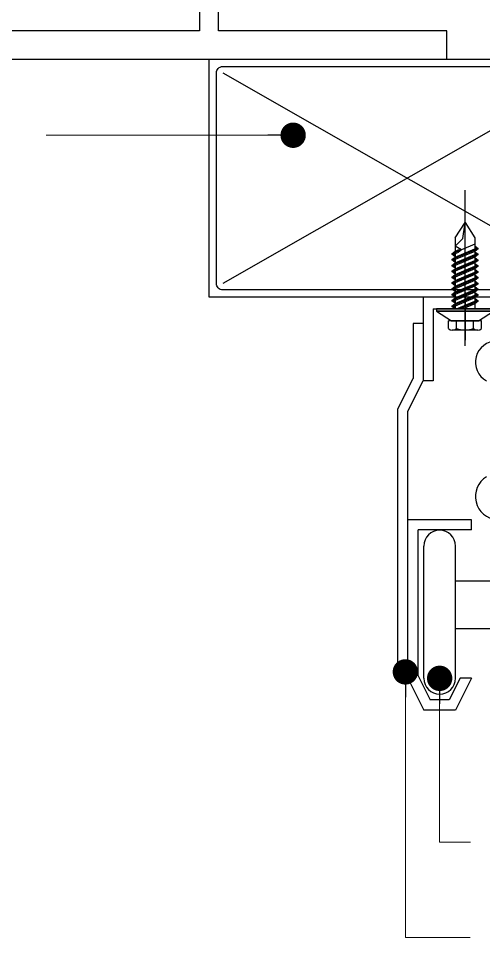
# Model space of a CAD drawing. Header units: millimetres. Extents: x 1448 to 104164, y -19509 to -89.
# Drawn here: x 101808.4 to 101955.2, y -1031.6 to -741.7 of the extents above; entities that cross this region are included whole.
import ezdxf

# ---------------------------------------------------------------- set-up
doc = ezdxf.new("R2010")
doc.units = ezdxf.units.MM
doc.header["$LTSCALE"] = 60
doc.header["$MEASUREMENT"] = 0
doc.linetypes.add('CENTER', pattern=[2, 1.25, -0.25, 0.25, -0.25])
doc.layers.get('0').update_dxf_attribs({"linetype": 'CONTINUOUS'})
for name, color, linetype in [('BOLT', 8, 'CONTINUOUS'), ('cen', 14, 'CONTINUOUS'), ('DIM', 7, 'CONTINUOUS'), ('FIN', 6, 'CONTINUOUS'), ('h COLUMN', 3, 'CONTINUOUS'), ('ITXT', 7, 'CONTINUOUS')]:
    doc.layers.add(name, color=color, linetype=linetype)
doc.styles.add('0T-OUT', font='H2GTRE.TTF')
doc.dimstyles.new('MAIN', dxfattribs={"dimtxt": 1.5, "dimasz": 0.5, "dimexe": 1, "dimexo": 2, "dimgap": 1, "dimtad": 1, "dimdec": 0, "dimdsep": 46, "dimlunit": 6, "dimtxsty": '0T-OUT', "dimblk": 'DOT', "dimcen": 2.5, "dimdle": 2, "dimclrd": 256, "dimclre": 256, "dimclrt": 3, "dimadec": 0, "dimazin": 0, "dimtfac": 1, "dimtdec": 0, "dimtix": 1, "dimtmove": 2, "dimatfit": 3, "dimldrblk": 'DOT', "dimfxl": 1, "dimtvp": 1, "dimtolj": 1, "dimtzin": 0, "dimlwd": 0, "dimlwe": 0, "dimarcsym": 0})

# ---------------------------------------------------------------- blocks, each defined once
blk = doc.blocks.new('_Dot')
at = {"color": 0, "linetype": 'ByBlock', "lineweight": -2}
blk.add_line((-0.5, 0), (-1, 0), dxfattribs=at)
at = {"color": 0, "linetype": 'ByBlock', "const_width": 0.5}
blk.add_lwpolyline([(-0.25, 0, 1), (0.25, 0, 1)], format="xyb", close=True, dxfattribs=at)

msp = doc.modelspace()

# ---------------------------------------------------------------- linework, layer by layer
at = {"layer": 'BOLT'}
for p, q in [((101946.15, -810.91), (101946.15, -815.16)), ((101952.45, -810.91), (101952.45, -814.38)), ((101946.15, -815.96), (101946.15, -816.99)), ((101952.45, -815.18), (101952.45, -816.21)), ((101952.45, -817.01), (101952.45, -818.04)), ((101946.15, -817.8), (101946.15, -818.82)), ((101946.15, -819.63), (101946.15, -820.66)), ((101952.45, -818.85), (101952.45, -819.88)), ((101946.15, -821.46), (101946.15, -822.49)), ((101952.45, -820.68), (101952.45, -821.71)), ((101952.45, -822.51), (101952.45, -823.54)), ((101946.15, -823.29), (101946.15, -824.32)), ((101946.15, -825.13), (101946.15, -826.16)), ((101952.45, -824.35), (101952.45, -825.38)), ((101946.15, -826.96), (101946.15, -827.99)), ((101946.15, -828.79), (101946.15, -829.82)), ((101952.45, -826.18), (101952.45, -827.21)), ((101952.45, -828.01), (101952.45, -829.04)), ((101946.15, -830.63), (101946.15, -831.66)), ((101952.45, -829.85), (101952.45, -830.87)), ((101952.45, -831.68), (101952.45, -833.27)), ((101946.15, -832.46), (101946.15, -833.27)), ((101954.55, -837.07), (101944.05, -837.07)), ((101944.05, -839.49), (101944.05, -837.07)), ((101946.58, -839.49), (101946.58, -837.07)), ((101952.01, -839.49), (101952.01, -837.07)), ((101954.55, -839.49), (101954.55, -837.07)), ((101953.37, -839.99), (101945.23, -839.99))]:
    msp.add_line(p, q, dxfattribs=at)
at = {"layer": 'BOLT', "color": 10}
for p, q in [((101953.45, -814.38), (101945.15, -817.8)), ((101953.45, -814.38), (101945.15, -817.8)), ((101948.16, -814.72), (101945.15, -815.96)), ((101948.16, -814.72), (101945.15, -815.96)), ((101953.45, -816.21), (101945.15, -819.63)), ((101953.45, -816.21), (101945.15, -819.63)), ((101953.45, -818.04), (101945.15, -821.46)), ((101953.45, -818.04), (101945.15, -821.46)), ((101953.45, -819.88), (101945.15, -823.29)), ((101953.45, -819.88), (101945.15, -823.29)), ((101953.45, -821.71), (101945.15, -825.13)), ((101953.45, -821.71), (101945.15, -825.13)), ((101953.45, -823.54), (101945.15, -826.96)), ((101953.45, -823.54), (101945.15, -826.96)), ((101953.45, -825.38), (101945.15, -828.79)), ((101953.45, -825.38), (101945.15, -828.79)), ((101953.45, -827.21), (101945.15, -830.63)), ((101953.45, -827.21), (101945.15, -830.63)), ((101953.45, -829.04), (101945.15, -832.46)), ((101953.45, -829.04), (101945.15, -832.46)), ((101953.45, -830.87), (101947.54, -833.27))]:
    msp.add_line(p, q, dxfattribs=at)
at = {"layer": 'BOLT'}
for points in [[(101952.45, -812.95), (101948.16, -814.75), (101946.15, -813.58), (101948.57, -811.08), (101949.3, -806.11)], [(101946.15, -810.91), (101949.3, -806.11), (101952.45, -810.91)], [(101952.45, -813.98), (101953.45, -814.38), (101952.45, -813.57)], [(101946.15, -816.36), (101945.15, -815.96), (101946.15, -816.77)], [(101952.45, -815.81), (101953.45, -816.21), (101952.45, -815.41)], [(101952.45, -817.64), (101953.45, -818.04), (101952.45, -817.24)], [(101946.15, -818.2), (101945.15, -817.8), (101946.15, -818.6)], [(101946.15, -820.03), (101945.15, -819.63), (101946.15, -820.43)], [(101952.45, -819.47), (101953.45, -819.88), (101952.45, -819.07)], [(101946.15, -821.86), (101945.15, -821.46), (101946.15, -822.27)], [(101952.45, -821.31), (101953.45, -821.71), (101952.45, -820.91)], [(101952.45, -823.14), (101953.45, -823.54), (101952.45, -822.74)], [(101946.15, -823.7), (101945.15, -823.29), (101946.15, -824.1)], [(101946.15, -825.53), (101945.15, -825.13), (101946.15, -825.93)], [(101952.45, -824.97), (101953.45, -825.38), (101952.45, -824.57)], [(101946.15, -827.36), (101945.15, -826.96), (101946.15, -827.76)], [(101946.15, -829.2), (101945.15, -828.79), (101946.15, -829.6)], [(101952.45, -826.81), (101953.45, -827.21), (101952.45, -826.4)], [(101952.45, -828.64), (101953.45, -829.04), (101952.45, -828.24)], [(101946.15, -831.03), (101945.15, -830.63), (101946.15, -831.43)], [(101946.66, -833.27), (101952.45, -830.87), (101953.45, -830.87), (101952.45, -831.68), (101948.6, -833.27)], [(101952.45, -830.47), (101953.45, -830.87), (101952.45, -830.07)], [(101946.15, -832.86), (101945.15, -832.46), (101946.15, -833.26)]]:
    msp.add_lwpolyline(points, dxfattribs=at)
for points in [[(101945.15, -817.8), (101946.15, -816.99), (101952.45, -814.38), (101953.45, -814.38), (101952.45, -815.18), (101946.15, -817.8)], [(101945.15, -815.96), (101946.15, -815.16), (101947.16, -814.72), (101948.16, -814.72), (101947.16, -815.53), (101946.15, -815.96)], [(101945.15, -819.63), (101946.15, -818.82), (101952.45, -816.21), (101953.45, -816.21), (101952.45, -817.01), (101946.15, -819.63)], [(101945.15, -821.46), (101946.15, -820.66), (101952.45, -818.04), (101953.45, -818.04), (101952.45, -818.85), (101946.15, -821.46)], [(101945.15, -823.29), (101946.15, -822.49), (101952.45, -819.88), (101953.45, -819.88), (101952.45, -820.68), (101946.15, -823.29)], [(101945.15, -825.13), (101946.15, -824.32), (101952.45, -821.71), (101953.45, -821.71), (101952.45, -822.51), (101946.15, -825.13)], [(101945.15, -826.96), (101946.15, -826.16), (101952.45, -823.54), (101953.45, -823.54), (101952.45, -824.35), (101946.15, -826.96)], [(101945.15, -828.79), (101946.15, -827.99), (101952.45, -825.38), (101953.45, -825.38), (101952.45, -826.18), (101946.15, -828.79)], [(101945.15, -830.63), (101946.15, -829.82), (101952.45, -827.21), (101953.45, -827.21), (101952.45, -828.01), (101946.15, -830.63)], [(101945.15, -832.46), (101946.15, -831.66), (101952.45, -829.04), (101953.45, -829.04), (101952.45, -829.85), (101946.15, -832.46)], [(101940.3, -834.07), (101958.3, -834.07), (101958.3, -833.27), (101940.3, -833.27)], [(101945, -837.07), (101953.6, -837.07), (101958.3, -834.07), (101940.3, -834.07)]]:
    msp.add_lwpolyline(points, close=True, dxfattribs=at)
for centre, radius, start, end in [((101945.32, -838.14), 1.86, 226.9662, 313.0338), ((101949.3, -832.38), 7.61, 249.1195, 290.8805), ((101953.28, -838.14), 1.86, 226.9662, 313.0338)]:
    msp.add_arc(centre, radius, start, end, dxfattribs=at)
at = {"layer": 'cen'}
msp.add_line((101949.3, -844.99), (101949.3, -795.92), dxfattribs=at)
at = {"layer": 'cen', "color": 1, "linetype": 'CENTER'}
msp.add_line((101949.3, -828.18), (101949.3, -843.17), dxfattribs=at)
at = {"layer": 'DIM'}
for p, q in [((101989.27, -758.91), (101872.87, -825.31)), ((101872.87, -758.91), (101989.27, -825.31))]:
    msp.add_line(p, q, dxfattribs=at)
at = {"layer": 'DIM', "color": 4}
for p, q in [((101928.1, -949.81), (101928.1, -864.82)), ((101931.3, -949.81), (101931.3, -865.55)), ((101951.3, -903.01), (101951.3, -899.81)), ((101934.5, -949.06), (101934.5, -903.01)), ((101936.3, -949.81), (101936.3, -908.11)), ((101946.3, -949.81), (101946.3, -908.11)), ((101946.3, -919.11), (101959.82, -919.11)), ((101946.3, -934.11), (101959.85, -934.11))]:
    msp.add_line(p, q, dxfattribs=at)
at = {"layer": 'FIN', "color": 1}
msp.add_lwpolyline([(101913.57, -754.61), (101993.57, -754.61), (101993.57, -829.61), (101868.57, -829.61), (101868.57, -754.61), (101913.57, -754.61)], dxfattribs=at)
msp.add_lwpolyline([(101913.57, -756.91), (101989.27, -756.91, -0.414214), (101991.27, -758.91), (101991.27, -825.31, -0.414214), (101989.27, -827.31), (101872.87, -827.31, -0.414214), (101870.87, -825.31), (101870.87, -758.91, -0.414214), (101872.87, -756.91), (101913.57, -756.91)], format="xyb", dxfattribs=at)
at = {"layer": 'h COLUMN'}
msp.add_lwpolyline([(101793.57, -560.61), (101793.57, -569.61), (101865.57, -569.61), (101865.57, -745.61), (101793.57, -745.61), (101793.57, -754.61), (101943.57, -754.61), (101943.57, -745.61), (101871.57, -745.61), (101871.57, -569.61), (101943.57, -569.61), (101943.57, -560.61)], close=True, dxfattribs=at)
at = {"layer": 'ITXT', "color": 4}
for p, q in [((101936.1, -829.61), (101936.1, -856)), ((101939.3, -833.27), (101959.5, -833.27)), ((101939.3, -833.27), (101939.3, -856)), ((101936.1, -837.98), (101932.9, -837.98)), ((101932.9, -837.98), (101932.9, -855.27)), ((101928.1, -864.82), (101932.9, -855.27)), ((101931.3, -865.55), (101936.1, -856)), ((101939.3, -856), (101936.1, -856)), ((101951.3, -899.81), (101931.3, -899.81)), ((101951.3, -903.01), (101934.5, -903.01)), ((101931.3, -949.81), (101928.1, -949.81)), ((101931.3, -949.81), (101936.3, -959.81)), ((101934.5, -949.06), (101938.27, -956.61)), ((101947.72, -949.81), (101944.32, -956.61)), ((101951.3, -949.81), (101946.3, -959.81)), ((101951.3, -949.81), (101947.72, -949.81)), ((101944.32, -956.61), (101938.27, -956.61)), ((101946.3, -959.81), (101936.3, -959.81))]:
    msp.add_line(p, q, dxfattribs=at)
for centre, radius, start, end in [((101959.3, -850.11), 6.7, 90, 241.4705), ((101959.92, -892.51), 7.33, 121.4077, 265.1497), ((101941.3, -908.11), 5, 0, 180), ((101941.3, -949.81), 5, 180, 0)]:
    msp.add_arc(centre, radius, start, end, dxfattribs=at)

# ---------------------------------------------------------------- leaders
for points, override in [([(101895.08, -778.57), (101817.17, -778.57, -18.97)], {"dimscale": 4, "dimasz": 2, "dimgap": 1, "dimtad": 0}), ([(101930.48, -947.78), (101930.48, -1031.56, -18.97), (101950.88, -1031.56, -18.97)], {"dimscale": 4, "dimasz": 2, "dimtad": 0}), ([(101941.3, -949.81), (101941.3, -1001.49, -18.97), (101950.99, -1001.49, -18.97)], {"dimscale": 4, "dimasz": 2, "dimtad": 0})]:
    msp.add_leader(points, dimstyle='MAIN', override=override)

doc.saveas('drawing.dxf')
